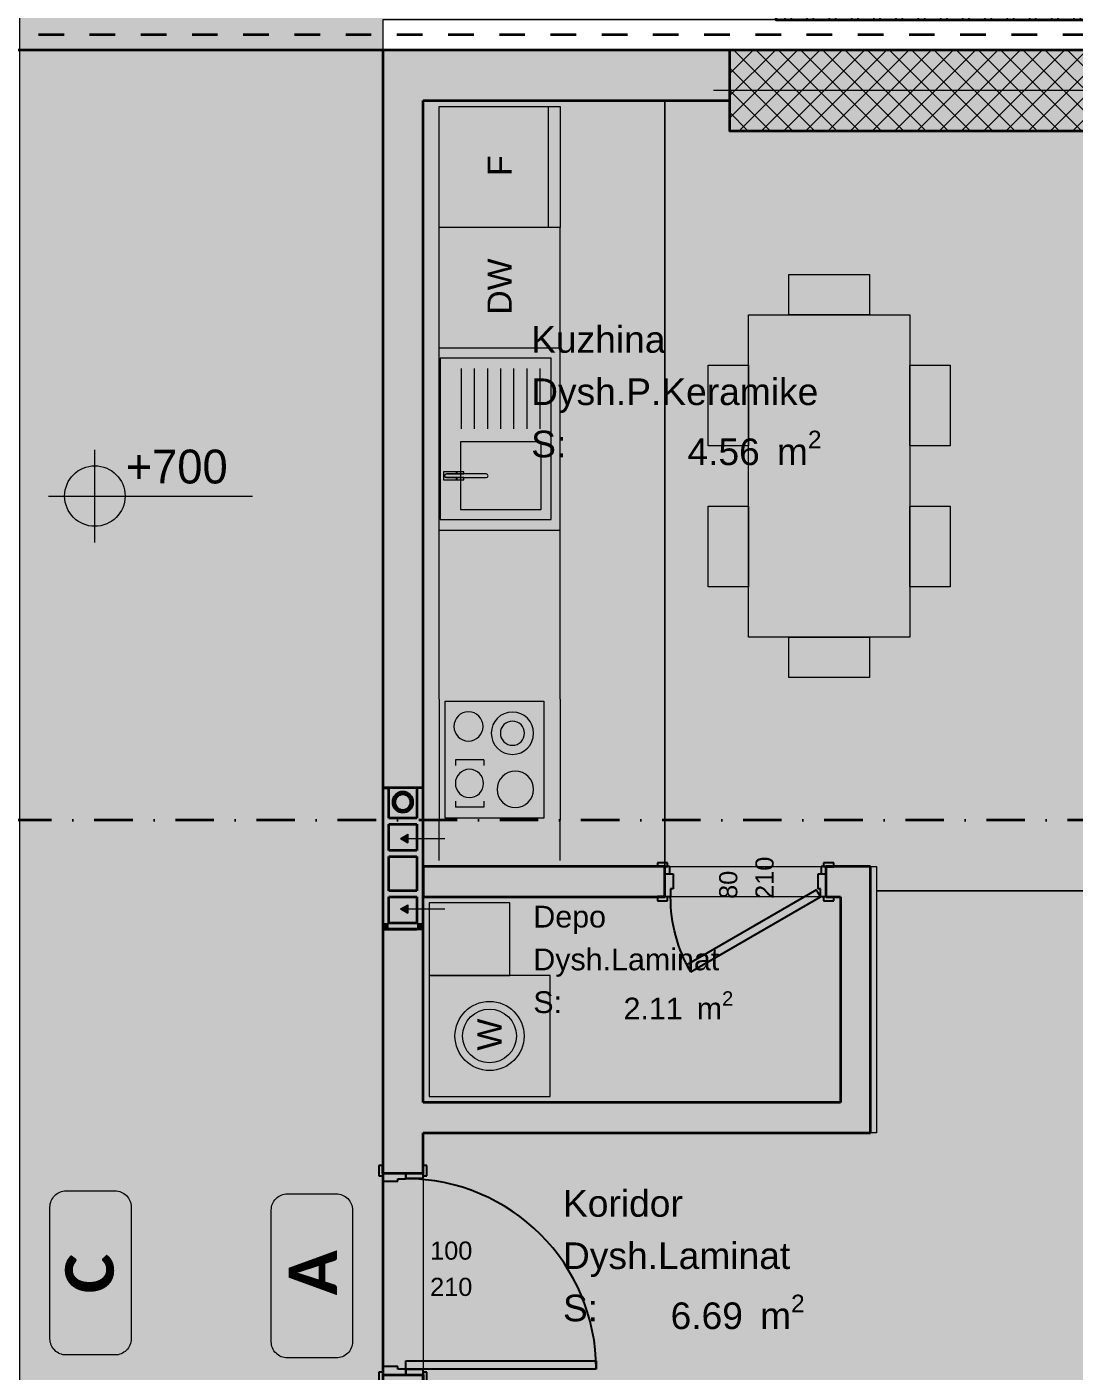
# Model space of a CAD drawing. Header units: millimetres. Extents: x 172821 to 253959, y -36092 to 17885.
# Drawn here: x 209396 to 214590, y -16818 to -10151 of the extents above; entities that cross this region are included whole.
import ezdxf
from ezdxf.enums import TextEntityAlignment as Align

# ---------------------------------------------------------------- set-up
doc = ezdxf.new("R2010")
doc.units = ezdxf.units.MM
doc.header["$MEASUREMENT"] = 0
for name, pattern in [('Dashed', [254, 127, -127]), ('Dot & Dashed', [402.166657, 190.5, -105.833333, 0, -105.833324]), ('Long Dashed', [2700, 1500, -1200])]:
    doc.linetypes.add(name, pattern=pattern)
for name, color, linetype, lineweight in [('2D Drafting - General_Pen_No__6', 5, 'Continuous', 35), ('A - Fill zone_Pen_No__19', 255, 'Continuous', 0), ('A - Fill zone_Pen_No__2', 8, 'Continuous', 15), ('A - Fill zone_Pen_No__22', 8, 'Continuous', 35), ('A - kanalet e ventilimit_Pen_No__22', 8, 'Continuous', 35), ('A - Mobilimi_Pen_No__121', 255, 'Continuous', 0), ('A - Mobilimi_Pen_No__18', 9, 'Continuous', 15), ('A - Muret_Pen_No__22', 8, 'Continuous', 35), ('A - Pllaka meskatit_Pen_No__121', 255, 'Continuous', 0), ('A - Pllaka meskatit_Pen_No__22', 8, 'Continuous', 35), ('A - Sanitaria_Pen_No__18', 9, 'Continuous', 15), ('A - Shtyllat_Pen_No__101', 252, 'Continuous', 13), ('A - Shtyllat_Pen_No__22', 8, 'Continuous', 35), ('Annotation - Text_Pen_No__10', 134, 'Continuous', 18), ('ARCHICAD Doors_Pen_No__42', 8, 'Continuous', 25), ('ARCHICAD Zone Stamps_Pen_No__101', 252, 'Continuous', 13)]:
    doc.layers.add(name, color=color, linetype=linetype, lineweight=lineweight)
for name, color, linetype, lineweight, true_color in [('2D Drafting - General_Pen_No__61', 7, 'Continuous', 20, 0x6a6a6a), ('A - Dimensionimi_Pen_No__156', 7, 'Continuous', 20, 0x54689e), ('A - Fill zone_Pen_No__109', 7, 'Continuous', 13, 0xb4e4dc), ('A - Fill zone_Pen_No__255', 7, 'Continuous', 13, 0xe8e8e8), ('A - kanalet e ventilimit_Pen_No__176', 7, 'Continuous', 15, 0x93a0c6), ('A - kanalet e ventilimit_Pen_No__82', 7, 'Continuous', 20, 0xaaaaaa), ('A - Mobilimi_Pen_No__102', 7, 'Continuous', 13, 0xcccccc), ('A - Muret_Pen_No__82', 7, 'Continuous', 20, 0xaaaaaa), ('ARCHICAD Door Markers_Pen_No__112', 7, 'Continuous', 13, 0xd5aaaa), ('Marker - Section_Pen_No__8', 7, 'Continuous', 35, 0xa80f02), ('Model Unit - Zone_Pen_No__102', 7, 'Continuous', 13, 0xcccccc)]:
    doc.layers.add(name, color=color, linetype=linetype, lineweight=lineweight, true_color=true_color)
for name, color, linetype in [('A - kanalet e ventilimit', 7, 'Continuous'), ('A - Muret', 7, 'Continuous'), ('A - Pllaka meskatit', 7, 'Continuous'), ('A - Shtyllat', 7, 'Continuous'), ('Marker - Section', 7, 'Continuous'), ('Model Unit - Zone', 7, 'Continuous')]:
    doc.layers.add(name, color=color, linetype=linetype)
doc.styles.add('GENERATED_STYLE_1', font='GOTHIC.TTF')
doc.styles.add('GENERATED_STYLE_2', font='arial.ttf')
doc.styles.add('GENERATED_STYLE_5', font='calibri.ttf')
pattern_1 = [(45, (0, 0), (-55.154327, 55.154327), []), (135, (0, 0), (55.154327, 55.154327), [])]

# ---------------------------------------------------------------- blocks, each defined once
blk = doc.blocks.new('Slab_2', base_point=(200111.1, -17336.2))
at = {"layer": 'A - Pllaka meskatit_Pen_No__121', "color": 255, "linetype": 'Continuous', "lineweight": 0, "flags": 128}
blk.add_lwpolyline([(200111.1, -17336.2), (201811.1, -17336.2), (201811.1, -27491.2), (208931.1, -27491.2), (208931.1, -25184.9), (213281.1, -25184.9), (213281.1, -24347.5), (216161.1, -24347.5), (219611.1, -24347.5), (219611.1, -19536.2), (219611.1, -17236.2), (219611.1, -15266.2), (220011.1, -15266.2), (220011.1, -11608.9), (218411.1, -11608.9), (218411.1, -10266.2), (200461.1, -10266.2), (200461.1, -14466.2), (200111.1, -14466.2)], close=True, dxfattribs=at)
blk = doc.blocks.new('Kuzhina_Dysh.P.Keramike_17', base_point=(212594.5, -11968.4))
at = {"layer": 'ARCHICAD Zone Stamps_Pen_No__101', "color": 252, "lineweight": 13, "insert": (212672.6, -12154.1), "char_height": 132, "attachment_point": 1, "style": 'GENERATED_STYLE_2'}
blk.add_mtext('\\A1;{\\pql;\\pt0,6060;\\fArial|b0|i0|c0|p34;4.56\\fArial|b0|i0|c0|p34;\\A1{\\H.66x;\\S^  ;}\\fArial|b0|i0|c0|p34; m\\fArial|b0|i0|c0|p34;\\A1{\\H.66x;\\S2^  ;}}', dxfattribs=at)
at = {"layer": 'ARCHICAD Zone Stamps_Pen_No__101', "color": 252, "lineweight": 13, "style": 'GENERATED_STYLE_2'}
for tag, p in [('ROOM_NAME', (211897.5, -11635.5)), ('DUMMY_849', (213291.5, -11605.4)), ('DUMMY_850', (213291.5, -11864.7)), ('ROOM_NUMBER', (211897.5, -11894.8)), ('measuredAreaCode', (211897.5, -12154.1))]:
    blk.add_attdef(tag, text='', height=132, dxfattribs=at).set_placement(p, align=Align.TOP_LEFT)
blk = doc.blocks.new('Koridor_Dysh.Laminat _19', base_point=(212631.5, -16253.4))
at = {"layer": 'ARCHICAD Zone Stamps_Pen_No__101', "color": 252, "lineweight": 13, "insert": (212589, -16439.2), "char_height": 132, "attachment_point": 1, "style": 'GENERATED_STYLE_2'}
blk.add_mtext('\\A1;{\\pql;\\pt0,6060;\\fArial|b0|i0|c0|p34;6.69\\fArial|b0|i0|c0|p34;\\A1{\\H.66x;\\S^  ;}\\fArial|b0|i0|c0|p34; m\\fArial|b0|i0|c0|p34;\\A1{\\H.66x;\\S2^  ;}}', dxfattribs=at)
at = {"layer": 'ARCHICAD Zone Stamps_Pen_No__101', "color": 252, "lineweight": 13, "style": 'GENERATED_STYLE_2'}
for tag, p in [('ROOM_NAME', (212055.3, -15920.6)), ('DUMMY_849', (213207.8, -15890.4)), ('ROOM_NUMBER', (212055.3, -16179.9)), ('DUMMY_850', (213207.8, -16149.7)), ('measuredAreaCode', (212055.3, -16439.2))]:
    blk.add_attdef(tag, text='', height=132, dxfattribs=at).set_placement(p, align=Align.TOP_LEFT)
blk = doc.blocks.new('Depo_Dysh.Laminat _79', base_point=(212379.7, -14782.5))
at = {"layer": 'ARCHICAD Zone Stamps_Pen_No__101', "color": 252, "lineweight": 13, "insert": (212355.7, -14934.5), "char_height": 108, "attachment_point": 1, "style": 'GENERATED_STYLE_2'}
blk.add_mtext('\\A1;{\\pql;\\pt0,6060;\\fArial|b0|i0|c0|p34;2.11\\fArial|b0|i0|c0|p34;\\A1{\\H.66x;\\S^  ;}\\fArial|b0|i0|c0|p34; m\\fArial|b0|i0|c0|p34;\\A1{\\H.66x;\\S2^  ;}}', dxfattribs=at)
at = {"layer": 'ARCHICAD Zone Stamps_Pen_No__101', "color": 252, "lineweight": 13, "style": 'GENERATED_STYLE_2'}
for tag, p in [('ROOM_NAME', (211908.2, -14510.2)), ('DUMMY_849', (212851.2, -14485.5)), ('ROOM_NUMBER', (211908.2, -14722.3)), ('DUMMY_850', (212851.2, -14697.6)), ('measuredAreaCode', (211908.2, -14934.5))]:
    blk.add_attdef(tag, text='', height=108, dxfattribs=at).set_placement(p, align=Align.TOP_LEFT)
blk = doc.blocks.new('Slab_6', base_point=(200111.1, -17336.2))
at = {"layer": 'A - Pllaka meskatit_Pen_No__22', "color": 8, "linetype": 'Continuous', "lineweight": 35, "flags": 128}
blk.add_lwpolyline([(200111.1, -17336.2), (201811.1, -17336.2), (201811.1, -27491.2), (208931.1, -27491.2), (208931.1, -25184.9), (213281.1, -25184.9), (213281.1, -24347.5), (216161.1, -24347.5), (219611.1, -24347.5), (219611.1, -19536.2), (219611.1, -17236.2), (219611.1, -15266.2), (220011.1, -15266.2), (220011.1, -11608.9), (218411.1, -11608.9), (218411.1, -10266.2), (200461.1, -10266.2), (200461.1, -14466.2), (200111.1, -14466.2)], close=True, dxfattribs=at)
blk = doc.blocks.new('Wall_119', base_point=(211161.1, -10266.2))
at = {"layer": 'A - Muret_Pen_No__82', "linetype": 'Continuous', "lineweight": 0, "true_color": 0xd4d4d4}
for points in [[(211161.1, -10516.2), (211361.1, -10516.2), (211161.1, -10266.2)], [(211161.1, -10266.2), (211361.1, -10516.2), (211361.1, -10266.2)], [(211361.1, -10266.2), (211361.1, -10516.2), (212881.1, -10516.2), (212881.1, -10266.2)]]:
    blk.add_hatch(color=254, dxfattribs=at).paths.add_polyline_path(points)
at = {"layer": 'A - Muret_Pen_No__22', "color": 8, "linetype": 'Continuous', "lineweight": 35, "flags": 128}
for points in [[(211161.1, -10266.2), (211161.1, -10516.2)], [(212881.1, -10266.2), (211161.1, -10266.2)], [(211361.1, -10516.2), (212881.1, -10516.2)]]:
    blk.add_lwpolyline(points, dxfattribs=at)
blk = doc.blocks.new('Wall_125', base_point=(211161.1, -10266.2))
at = {"layer": 'A - Muret_Pen_No__82', "linetype": 'Continuous', "lineweight": 0, "true_color": 0xd4d4d4}
blk.add_hatch(color=254, dxfattribs=at).paths.add_polyline_path([(211161.1, -10516.2), (211161.1, -13925.2), (211361.1, -13925.2), (211361.1, -10516.2)])
at = {"layer": 'A - Muret_Pen_No__22', "color": 8, "linetype": 'Continuous', "lineweight": 35, "flags": 128}
for points in [[(211161.1, -10516.2), (211161.1, -13925.2)], [(211361.1, -13925.2), (211361.1, -10516.2)], [(211361.1, -13925.2), (211161.1, -13925.2)]]:
    blk.add_lwpolyline(points, dxfattribs=at)
blk = doc.blocks.new('Wall_148', base_point=(211161.1, -15486.2))
at = {"layer": 'A - Muret_Pen_No__82', "linetype": 'Continuous', "lineweight": 0, "true_color": 0xd4d4d4}
for points in [[(213431.1, -15486.2), (211361.1, -15486.2), (211361.1, -15636.2), (213431.1, -15636.2)], [(213431.1, -15486.2), (213581.1, -15636.2), (213581.1, -15486.2)], [(213431.1, -15636.2), (213581.1, -15636.2), (213431.1, -15486.2)]]:
    blk.add_hatch(color=254, dxfattribs=at).paths.add_polyline_path(points)
at = {"layer": 'A - Muret_Pen_No__22', "color": 8, "linetype": 'Continuous', "lineweight": 35, "flags": 128}
for points in [[(213431.1, -15486.2), (211361.1, -15486.2)], [(213581.1, -15636.2), (213581.1, -15486.2)], [(211361.1, -15636.2), (213581.1, -15636.2)]]:
    blk.add_lwpolyline(points, dxfattribs=at)
blk = doc.blocks.new('Wall_149', base_point=(213431.1, -15486.2))
at = {"layer": 'A - Muret_Pen_No__82', "linetype": 'Continuous', "lineweight": 0, "true_color": 0xd4d4d4}
for points in [[(213431.1, -14466.2), (213581.1, -14316.2), (213431.1, -14316.2)], [(213431.1, -14466.2), (213581.1, -14466.2), (213581.1, -14316.2)], [(213431.1, -14466.2), (213431.1, -15486.2), (213581.1, -15486.2), (213581.1, -14466.2)]]:
    blk.add_hatch(color=254, dxfattribs=at).paths.add_polyline_path(points)
at = {"layer": 'A - Muret_Pen_No__22', "color": 8, "linetype": 'Continuous', "lineweight": 35, "flags": 128}
for points in [[(213581.1, -14316.2), (213431.1, -14316.2)], [(213581.1, -15486.2), (213581.1, -14316.2)], [(213431.1, -14466.2), (213431.1, -15486.2)]]:
    blk.add_lwpolyline(points, dxfattribs=at)
blk = doc.blocks.new('Door 25_4')
at = {"layer": 'ARCHICAD Doors_Pen_No__42', "color": 8, "linetype": 'Continuous', "lineweight": 25}
for p, q in [((-292.3, 337.4), (-272.3, 372)), ((352, -34.6), (-292.3, 337.4)), ((-272.3, 372), (372, 0)), ((-437, 0), (-437, 19)), ((-437, 19), (-387, 19)), ((-387, 0), (-437, 0)), ((-400, 0), (-437, 0)), ((-400, 0), (-437, 0)), ((-372, 0), (-400, 0)), ((-400, 0), (-400, -115)), ((-400, 0), (-400, -115)), ((-400, 0), (-400, -115)), ((-387, 19), (-387, 0)), ((-372, -40), (-372, 0)), ((372, 0), (352, -34.6)), ((400, 0), (372, 0)), ((372, 0), (372, -40)), ((387, 19), (437, 19)), ((387, 0), (387, 19)), ((437, 0), (387, 0)), ((400, -115), (400, 0)), ((400, 0), (400, -115)), ((400, 0), (400, -115)), ((400, 0), (437, 0)), ((400, 0), (437, 0)), ((437, 19), (437, 0)), ((-360, -40), (-372, -40)), ((-360, -115), (-360, -40)), ((372, -40), (360, -40)), ((360, -40), (360, -115)), ((-400, -150), (-400, -115)), ((-400, -115), (-375, -115)), ((-400, -115), (-360, -115)), ((-400, -115), (-400, -150)), ((-400, -115), (-400, -150)), ((-375, -115), (-375, -150)), ((360, -115), (400, -115)), ((375, -150), (375, -115)), ((375, -115), (400, -115)), ((400, -115), (400, -150)), ((400, -115), (400, -150)), ((400, -115), (400, -150)), ((-437, -169), (-437, -150)), ((-437, -150), (-387, -150)), ((-400, -150), (-437, -150)), ((-400, -150), (-437, -150)), ((-387, -169), (-437, -169)), ((-375, -150), (-400, -150)), ((-387, -150), (-387, -169)), ((400, -150), (375, -150)), ((387, -150), (437, -150)), ((387, -169), (387, -150)), ((437, -169), (387, -169)), ((400, -150), (437, -150)), ((400, -150), (437, -150)), ((437, -150), (437, -169))]:
    blk.add_line(p, q, dxfattribs=at)
blk.add_arc((372, 0), 744, 150, 180, dxfattribs=at)
blk = doc.blocks.new('D Marker 22')
at = {"layer": 'ARCHICAD Door Markers_Pen_No__112', "color": 9, "lineweight": 13, "true_color": 0xd5aaaa, "style": 'GENERATED_STYLE_2'}
for tag, p in [('AC_MarkerText_3', (-165.9, -155.7)), ('AC_MarkerText_2', (14.1, -224))]:
    blk.add_attdef(tag, text='', height=90, rotation=270, dxfattribs=at).set_placement(p, align=Align.BOTTOM_LEFT)
blk = doc.blocks.new('Wall_150', base_point=(213431.1, -14466.2))
at = {"layer": 'A - Muret_Pen_No__82', "linetype": 'Continuous', "lineweight": 0, "true_color": 0xd4d4d4}
for points in [[(211362.1, -14316.2), (211362.1, -14466.2), (212561.1, -14466.2), (212561.1, -14316.2)], [(213361.1, -14316.2), (213361.1, -14466.2), (213431.1, -14466.2), (213431.1, -14316.2)]]:
    blk.add_hatch(color=254, dxfattribs=at).paths.add_polyline_path(points)
at = {"layer": 'A - Muret_Pen_No__22', "color": 8, "linetype": 'Continuous', "lineweight": 35}
for p, q in [((212561.1, -14316.2), (212524.1, -14316.2)), ((212561.1, -14351.2), (212561.1, -14316.2)), ((213361.1, -14316.2), (213398.1, -14316.2)), ((213361.1, -14351.2), (213361.1, -14316.2)), ((212561.1, -14466.2), (212561.1, -14351.2)), ((213361.1, -14466.2), (213361.1, -14351.2)), ((212561.1, -14466.2), (212524.1, -14466.2)), ((213361.1, -14466.2), (213398.1, -14466.2))]:
    blk.add_line(p, q, dxfattribs=at)
at = {"layer": 'A - Muret_Pen_No__22', "color": 8, "linetype": 'Continuous', "lineweight": 35, "flags": 128}
for points in [[(212561.1, -14316.2), (211362.1, -14316.2)], [(211362.1, -14316.2), (211362.1, -14466.2)], [(213431.1, -14316.2), (213361.1, -14316.2)], [(211362.1, -14466.2), (212561.1, -14466.2)], [(213361.1, -14466.2), (213431.1, -14466.2)]]:
    blk.add_lwpolyline(points, dxfattribs=at)
at = {"layer": 'ARCHICAD Door Markers_Pen_No__112', "color": 9, "lineweight": 13, "true_color": 0xd5aaaa}
ref = blk.add_blockref('D Marker 22', (212961.1, -14466.2), dxfattribs=dict(at, rotation=180))
ref.add_attrib('AC_MarkerText_2', '80', dxfattribs={"color": 9, "lineweight": 13, "true_color": 0xd5aaaa, "height": 90, "rotation": 90, "style": 'GENERATED_STYLE_2'}).set_placement((212946.9, -14476.5), align=Align.BOTTOM_LEFT)
ref.add_attrib('AC_MarkerText_3', '210', dxfattribs={"color": 9, "lineweight": 13, "true_color": 0xd5aaaa, "height": 90, "rotation": 90, "style": 'GENERATED_STYLE_2'}).set_placement((213126.9, -14476.5), align=Align.BOTTOM_LEFT)
at = {"layer": 'ARCHICAD Doors_Pen_No__42', "color": 8, "linetype": 'Continuous', "lineweight": 25, "xscale": -1, "zscale": 1000, "rotation": 180}
blk.add_blockref('Door 25_4', (212961.1, -14466.2), dxfattribs=at)
blk = doc.blocks.new('Wall_324', base_point=(211161.1, -14626.2))
at = {"layer": 'A - kanalet e ventilimit_Pen_No__82', "linetype": 'Continuous', "lineweight": 0, "true_color": 0xd4d4d4}
for points in [[(211191.1, -14596.2), (211191.1, -13926.2), (211161.1, -13926.2), (211161.1, -14596.2)], [(211191.1, -14596.2), (211161.1, -14626.2), (211191.1, -14626.2)], [(211161.1, -14596.2), (211161.1, -14626.2), (211191.1, -14596.2)]]:
    blk.add_hatch(color=254, dxfattribs=at).paths.add_polyline_path(points)
at = {"layer": 'A - kanalet e ventilimit_Pen_No__22', "color": 8, "linetype": 'Continuous', "lineweight": 35, "flags": 128}
for points in [[(211161.1, -13926.2), (211191.1, -13926.2)], [(211161.1, -13926.2), (211161.1, -14626.2)], [(211191.1, -14076.2), (211191.1, -13926.2)], [(211191.1, -14236.2), (211191.1, -14106.2)], [(211191.1, -14436.2), (211191.1, -14266.2)], [(211191.1, -14596.2), (211191.1, -14466.2)], [(211161.1, -14626.2), (211191.1, -14626.2)]]:
    blk.add_lwpolyline(points, dxfattribs=at)
blk = doc.blocks.new('Wall_325', base_point=(211161.1, -14076.2))
at = {"layer": 'A - kanalet e ventilimit_Pen_No__82', "linetype": 'Continuous', "lineweight": 0, "true_color": 0xd4d4d4}
blk.add_hatch(color=254, dxfattribs=at).paths.add_polyline_path([(211191.1, -14106.2), (211331.1, -14106.2), (211331.1, -14076.2), (211191.1, -14076.2)])
at = {"layer": 'A - kanalet e ventilimit_Pen_No__22', "color": 8, "linetype": 'Continuous', "lineweight": 35, "flags": 128}
for points in [[(211331.1, -14076.2), (211191.1, -14076.2)], [(211191.1, -14106.2), (211331.1, -14106.2)]]:
    blk.add_lwpolyline(points, dxfattribs=at)
blk = doc.blocks.new('Wall_326', base_point=(211361.1, -13926.2))
at = {"layer": 'A - kanalet e ventilimit_Pen_No__82', "linetype": 'Continuous', "lineweight": 0, "true_color": 0xd4d4d4}
for points in [[(211361.1, -14596.2), (211361.1, -13926.2), (211331.1, -13926.2), (211331.1, -14596.2)], [(211331.1, -14596.2), (211331.1, -14626.2), (211361.1, -14626.2)], [(211331.1, -14596.2), (211361.1, -14626.2), (211361.1, -14596.2)]]:
    blk.add_hatch(color=254, dxfattribs=at).paths.add_polyline_path(points)
at = {"layer": 'A - kanalet e ventilimit_Pen_No__22', "color": 8, "linetype": 'Continuous', "lineweight": 35, "flags": 128}
for points in [[(211331.1, -13926.2), (211331.1, -14076.2)], [(211361.1, -13926.2), (211331.1, -13926.2)], [(211361.1, -14626.2), (211361.1, -13926.2)], [(211331.1, -14106.2), (211331.1, -14236.2)], [(211331.1, -14266.2), (211331.1, -14436.2)], [(211331.1, -14466.2), (211331.1, -14596.2)], [(211361.1, -14626.2), (211331.1, -14626.2)]]:
    blk.add_lwpolyline(points, dxfattribs=at)
blk = doc.blocks.new('Wall_327', base_point=(211361.1, -14466.2))
at = {"layer": 'A - kanalet e ventilimit_Pen_No__82', "linetype": 'Continuous', "lineweight": 0, "true_color": 0xd4d4d4}
blk.add_hatch(color=254, dxfattribs=at).paths.add_polyline_path([(211331.1, -14436.2), (211191.1, -14436.2), (211191.1, -14466.2), (211331.1, -14466.2)])
at = {"layer": 'A - kanalet e ventilimit_Pen_No__22', "color": 8, "linetype": 'Continuous', "lineweight": 35, "flags": 128}
for points in [[(211331.1, -14436.2), (211191.1, -14436.2)], [(211191.1, -14466.2), (211331.1, -14466.2)]]:
    blk.add_lwpolyline(points, dxfattribs=at)
blk = doc.blocks.new('Wall_328', base_point=(211161.1, -14266.2))
at = {"layer": 'A - kanalet e ventilimit_Pen_No__82', "linetype": 'Continuous', "lineweight": 0, "true_color": 0xd4d4d4}
blk.add_hatch(color=254, dxfattribs=at).paths.add_polyline_path([(211191.1, -14266.2), (211331.1, -14266.2), (211331.1, -14236.2), (211191.1, -14236.2)])
at = {"layer": 'A - kanalet e ventilimit_Pen_No__22', "color": 8, "linetype": 'Continuous', "lineweight": 35, "flags": 128}
for points in [[(211331.1, -14236.2), (211191.1, -14236.2)], [(211191.1, -14266.2), (211331.1, -14266.2)]]:
    blk.add_lwpolyline(points, dxfattribs=at)
blk = doc.blocks.new('Wall_329', base_point=(211261.1, -13946.2))
at = {"layer": 'A - kanalet e ventilimit_Pen_No__82', "linetype": 'Continuous', "lineweight": 0, "true_color": 0xd4d4d4}
blk.add_hatch(color=254, dxfattribs=at).paths.add_polyline_path([(211261.1, -13946.2, 1), (211261.1, -14046.2), (211261.1, -14036.2, -1), (211261.1, -13956.2)])
at = {"layer": 'A - kanalet e ventilimit_Pen_No__22', "color": 8, "linetype": 'Continuous', "lineweight": 35}
for radius in [50, 40]:
    blk.add_arc((211261.1, -13996.2), radius, 90, 270, dxfattribs=at)
blk = doc.blocks.new('Wall_330', base_point=(211261.1, -14046.2))
at = {"layer": 'A - kanalet e ventilimit_Pen_No__82', "linetype": 'Continuous', "lineweight": 0, "true_color": 0xd4d4d4}
blk.add_hatch(color=254, dxfattribs=at).paths.add_polyline_path([(211261.1, -14046.2, 1), (211261.1, -13946.2), (211261.1, -13956.2, -1), (211261.1, -14036.2)])
at = {"layer": 'A - kanalet e ventilimit_Pen_No__22', "color": 8, "linetype": 'Continuous', "lineweight": 35}
for radius in [50, 40]:
    blk.add_arc((211261.1, -13996.2), radius, 270, 90, dxfattribs=at)
blk = doc.blocks.new('Wall_331', base_point=(211161.1, -14626.2))
at = {"layer": 'A - kanalet e ventilimit_Pen_No__82', "linetype": 'Continuous', "lineweight": 0, "true_color": 0xd4d4d4}
blk.add_hatch(color=254, dxfattribs=at).paths.add_polyline_path([(211191.1, -14626.2), (211331.1, -14626.2), (211331.1, -14596.2), (211191.1, -14596.2)])
at = {"layer": 'A - kanalet e ventilimit_Pen_No__22', "color": 8, "linetype": 'Continuous', "lineweight": 35, "flags": 128}
for points in [[(211331.1, -14596.2), (211191.1, -14596.2)], [(211191.1, -14626.2), (211331.1, -14626.2)]]:
    blk.add_lwpolyline(points, dxfattribs=at)
blk = doc.blocks.new('Door 25_3')
at = {"layer": 'ARCHICAD Doors_Pen_No__42', "color": 8, "linetype": 'Continuous', "lineweight": 25}
for p, q in [((432, 0), (432, 944)), ((432, 944), (472, 944)), ((472, 944), (472, 0)), ((-487, 104), (-537, 104)), ((-537, 104), (-537, 85)), ((-537, 85), (-487, 85)), ((-500, 85), (-537, 85)), ((-500, 85), (-537, 85)), ((-475, 85), (-500, 85)), ((-500, 85), (-500, 0)), ((-500, 0), (-500, 85)), ((-500, 0), (-500, 85)), ((-487, 85), (-487, 104)), ((-475, 0), (-475, 85)), ((500, 85), (475, 85)), ((475, 85), (475, 0)), ((537, 104), (487, 104)), ((487, 104), (487, 85)), ((487, 85), (537, 85)), ((500, 0), (500, 85)), ((500, 0), (500, 85)), ((500, 0), (500, 85)), ((500, 85), (537, 85)), ((500, 85), (537, 85)), ((537, 85), (537, 104)), ((-500, 0), (-475, 0)), ((-472, 0), (-500, 0)), ((-500, 0), (-500, -115)), ((-500, -115), (-500, 0)), ((-500, -115), (-500, 0)), ((-472, -40), (-472, 0)), ((472, 0), (432, 0)), ((500, 0), (472, 0)), ((472, 0), (472, -40)), ((475, 0), (500, 0)), ((500, -115), (500, 0)), ((500, -115), (500, 0)), ((500, -115), (500, 0)), ((-460, -40), (-472, -40)), ((-460, -115), (-460, -40)), ((472, -40), (460, -40)), ((460, -40), (460, -115)), ((-487, -115), (-537, -115)), ((-537, -115), (-537, -134)), ((-500, -115), (-537, -115)), ((-500, -115), (-537, -115)), ((-500, -115), (-460, -115)), ((-487, -134), (-487, -115)), ((460, -115), (500, -115)), ((537, -115), (487, -115)), ((487, -115), (487, -134)), ((500, -115), (537, -115)), ((500, -115), (537, -115)), ((537, -134), (537, -115)), ((-537, -134), (-487, -134)), ((487, -134), (537, -134))]:
    blk.add_line(p, q, dxfattribs=at)
blk.add_arc((472, 0), 944, 90, 180, dxfattribs=at)
blk = doc.blocks.new('Wall_332', base_point=(211161.1, -14627.2))
at = {"layer": 'A - Muret_Pen_No__82', "linetype": 'Continuous', "lineweight": 0, "true_color": 0xd4d4d4}
for points in [[(211161.1, -14627.2), (211161.1, -15836.2), (211361.1, -15836.2), (211361.1, -14627.2)], [(211161.1, -17436.2), (211361.1, -17436.2), (211361.1, -16836.2), (211161.1, -16836.2)]]:
    blk.add_hatch(color=254, dxfattribs=at).paths.add_polyline_path(points)
at = {"layer": 'A - Muret_Pen_No__22', "color": 8, "linetype": 'Continuous', "lineweight": 35}
for p, q in [((211161.1, -15836.2), (211161.1, -15799.2)), ((211361.1, -15836.2), (211361.1, -15799.2)), ((211161.1, -15836.2), (211276.1, -15836.2)), ((211276.1, -15836.2), (211361.1, -15836.2)), ((211161.1, -16836.2), (211161.1, -16873.2)), ((211161.1, -16836.2), (211276.1, -16836.2)), ((211276.1, -16836.2), (211361.1, -16836.2)), ((211361.1, -16836.2), (211361.1, -16873.2))]:
    blk.add_line(p, q, dxfattribs=at)
at = {"layer": 'A - Muret_Pen_No__22', "color": 8, "linetype": 'Continuous', "lineweight": 35, "flags": 128}
for points in [[(211161.1, -14627.2), (211161.1, -15836.2)], [(211361.1, -14627.2), (211161.1, -14627.2)], [(211361.1, -15486.2), (211361.1, -14627.2)], [(211361.1, -15836.2), (211361.1, -15636.2)], [(211161.1, -16836.2), (211161.1, -17436.2)], [(211361.1, -17036.2), (211361.1, -16836.2)], [(211361.1, -17436.2), (211361.1, -17186.2)]]:
    blk.add_lwpolyline(points, dxfattribs=at)
at = {"layer": 'ARCHICAD Door Markers_Pen_No__112', "color": 9, "lineweight": 13, "true_color": 0xd5aaaa}
ref = blk.add_blockref('D Marker 22', (211361.1, -16336.2), dxfattribs=dict(at, rotation=270))
ref.add_attrib('AC_MarkerText_2', '100', dxfattribs={"color": 9, "lineweight": 13, "true_color": 0xd5aaaa, "height": 90, "rotation": 360, "style": 'GENERATED_STYLE_2'}).set_placement((211396.2, -16292.6), align=Align.BOTTOM_LEFT)
ref.add_attrib('AC_MarkerText_3', '210', dxfattribs={"color": 9, "lineweight": 13, "true_color": 0xd5aaaa, "height": 90, "rotation": 360, "style": 'GENERATED_STYLE_2'}).set_placement((211396.2, -16472.6), align=Align.BOTTOM_LEFT)
at = {"layer": 'ARCHICAD Doors_Pen_No__42', "color": 8, "linetype": 'Continuous', "lineweight": 25, "zscale": 1000, "rotation": 270}
blk.add_blockref('Door 25_3', (211276.1, -16336.2), dxfattribs=at)
blk = doc.blocks.new('Column_5', base_point=(215761.1, -9991.2))
at = {"layer": 'A - Shtyllat_Pen_No__101', "linetype": 'Continuous', "lineweight": 13}
h = blk.add_hatch(dxfattribs=at)
h.set_pattern_fill('Concrete_Block', color=252, style=0, pattern_type=2)
h.set_pattern_definition(pattern_1)
h.paths.add_polyline_path([(213111.1, -9866.2), (213111.1, -10116.2), (218411.1, -10116.2), (218411.1, -9866.2)])
at = {"layer": 'A - Shtyllat_Pen_No__101', "color": 252, "linetype": 'Continuous', "lineweight": 13}
for p, q in [((215761.1, -9911.2), (215761.1, -9786.2)), ((215681.1, -9991.2), (213031.1, -9991.2)), ((215841.1, -9991.2), (218491.1, -9991.2)), ((215761.1, -10071.2), (215761.1, -10196.2))]:
    blk.add_line(p, q, dxfattribs=at)
blk.add_point((215761.1, -9991.2), dxfattribs=at)
at = {"layer": 'A - Shtyllat_Pen_No__22', "color": 8, "linetype": 'Continuous', "lineweight": 35, "flags": 128}
blk.add_lwpolyline([(213111.1, -9866.2), (213111.1, -10116.2), (218411.1, -10116.2), (218411.1, -9866.2)], close=True, dxfattribs=at)
blk = doc.blocks.new('Column_25', base_point=(215646.1, -10466.2))
at = {"layer": 'A - Shtyllat_Pen_No__101', "linetype": 'Continuous', "lineweight": 13}
h = blk.add_hatch(dxfattribs=at)
h.set_pattern_fill('Concrete_Block', color=252, style=0, pattern_type=2)
h.set_pattern_definition(pattern_1)
h.paths.add_polyline_path([(212881.1, -10266.2), (212881.1, -10666.2), (218411.1, -10666.2), (218411.1, -10266.2)])
at = {"layer": 'A - Shtyllat_Pen_No__101', "color": 252, "linetype": 'Continuous', "lineweight": 13}
for p, q in [((215646.1, -10386.2), (215646.1, -10186.2)), ((215566.1, -10466.2), (212801.1, -10466.2)), ((215726.1, -10466.2), (218491.1, -10466.2)), ((215646.1, -10546.2), (215646.1, -10746.2))]:
    blk.add_line(p, q, dxfattribs=at)
blk.add_point((215646.1, -10466.2), dxfattribs=at)
at = {"layer": 'A - Shtyllat_Pen_No__22', "color": 8, "linetype": 'Continuous', "lineweight": 35, "flags": 128}
blk.add_lwpolyline([(212881.1, -10266.2), (212881.1, -10666.2), (218411.1, -10666.2), (218411.1, -10266.2)], close=True, dxfattribs=at)
blk = doc.blocks.new('Washer 25')
at = {"layer": 'A - Sanitaria_Pen_No__18', "color": 9, "linetype": 'Continuous', "lineweight": 15, "flags": 128}
blk.add_lwpolyline([(-300, 0), (-300, -600), (300, -600), (300, 0)], close=True, dxfattribs=at)
at = {"layer": 'A - Sanitaria_Pen_No__18', "color": 9, "linetype": 'Continuous', "lineweight": 15}
for radius in [171.4, 133.3]:
    blk.add_circle((0, -300), radius, dxfattribs=at)
at = {"layer": 'A - Sanitaria_Pen_No__18', "color": 9, "linetype": 'Continuous', "lineweight": 15, "style": 'GENERATED_STYLE_2'}
blk.add_attdef('stDisplayText', text='', height=120, dxfattribs=at).set_placement((0, -293.1), align=Align.MIDDLE_CENTER)
blk = doc.blocks.new('Cupboard 25_5')
at = {"layer": 'A - Mobilimi_Pen_No__18', "color": 9, "linetype": 'Continuous', "lineweight": 15, "flags": 128}
blk.add_lwpolyline([(0, 0), (360, 0), (360, 400), (0, 400)], close=True, dxfattribs=at)
blk = doc.blocks.new('Cooktop + Oven Built-in 25')
at = {"layer": 'A - Sanitaria_Pen_No__18', "color": 9, "linetype": 'Continuous', "lineweight": 15}
for p, q in [((0, 600), (600, 600)), ((300, 378.5), (300, 518.8)), ((300, 518.8), (329, 518.8)), ((505.3, 518.8), (534.3, 518.8)), ((534.3, 378.5), (534.3, 518.8)), ((300, 378.5), (329, 378.5)), ((505.3, 378.5), (534.3, 378.5)), ((0, 0), (600, 0))]:
    blk.add_line(p, q, dxfattribs=at)
at = {"layer": 'A - Sanitaria_Pen_No__18', "color": 9, "linetype": 'Continuous', "lineweight": 15, "flags": 128}
blk.add_lwpolyline([(10, 80), (590, 80), (590, 570), (10, 570)], close=True, dxfattribs=at)
at = {"layer": 'A - Sanitaria_Pen_No__18', "color": 9, "linetype": 'Continuous', "lineweight": 15}
for centre, radius in [((134.7, 454.4), 72.5), ((417.2, 449.5), 70), ((168.3, 236.3), 105), ((168.3, 236.3), 60), ((446.7, 222.1), 90)]:
    blk.add_circle(centre, radius, dxfattribs=at)
blk = doc.blocks.new('Dishwasher Built-in 25')
at = {"layer": 'A - Sanitaria_Pen_No__18', "color": 9, "linetype": 'Continuous', "lineweight": 15}
for p, q in [((0, 600), (600, 600)), ((0, 0), (600, 0))]:
    blk.add_line(p, q, dxfattribs=at)
at = {"layer": 'A - Sanitaria_Pen_No__18', "color": 9, "linetype": 'Continuous', "lineweight": 15, "style": 'GENERATED_STYLE_2'}
blk.add_attdef('txt', text='', height=120, rotation=180, dxfattribs=at).set_placement((300, 306.9), align=Align.MIDDLE_CENTER)
blk = doc.blocks.new('Countertop 25')
at = {"layer": 'A - Sanitaria_Pen_No__18', "color": 9, "linetype": 'Continuous', "lineweight": 15}
for p, q in [((0, 0), (905.2, 0)), ((0, 0), (0, -600)), ((905.2, 0), (905.2, -600)), ((852.6, -5.9), (52.6, -5.9)), ((52.6, -5.9), (52.6, -555.9)), ((852.6, -555.9), (852.6, -5.9)), ((437.6, -105.9), (102.6, -105.9)), ((102.6, -105.9), (102.6, -505.9)), ((437.6, -505.9), (437.6, -105.9)), ((502.6, -110.9), (802.6, -110.9)), ((502.6, -175.9), (802.6, -175.9)), ((502.6, -240.9), (802.6, -240.9)), ((502.6, -305.9), (802.6, -305.9)), ((502.6, -370.9), (802.6, -370.9)), ((502.6, -435.9), (802.6, -435.9)), ((102.6, -505.9), (437.6, -505.9)), ((502.6, -500.9), (802.6, -500.9)), ((0, -600), (905.2, -600)), ((52.6, -555.9), (852.6, -555.9))]:
    blk.add_line(p, q, dxfattribs=at)
at = {"layer": 'A - Sanitaria_Pen_No__18', "color": 9, "linetype": 'Continuous', "lineweight": 15, "flags": 128}
for points in [[(250.1, -86.9), (261.1, -86.9), (261.1, -35.9, -1), (279.1, -35.9), (279.1, -86.9), (290.1, -86.9), (290.1, -21.9), (250.1, -21.9)], [(261.1, -233.8, 1), (279.1, -233.8), (279.1, -35.9, 1), (261.1, -35.9)]]:
    blk.add_lwpolyline(points, format="xyb", close=True, dxfattribs=at)
for points in [[(250.4, -122.9), (261.1, -122.9), (261.1, -87.9), (250.4, -87.9)], [(289.8, -122.9), (289.8, -87.9), (279.1, -87.9), (279.1, -122.9)]]:
    blk.add_lwpolyline(points, close=True, dxfattribs=at)
blk = doc.blocks.new('Refrigerator 25')
at = {"layer": 'A - Sanitaria_Pen_No__18', "color": 9, "linetype": 'Continuous', "lineweight": 15}
blk.add_line((0, 60), (600, 60), dxfattribs=at)
at = {"layer": 'A - Sanitaria_Pen_No__18', "color": 9, "linetype": 'Continuous', "lineweight": 15, "flags": 128}
blk.add_lwpolyline([(0, 0), (600, 0), (600, 600), (0, 600)], close=True, dxfattribs=at)
at = {"layer": 'A - Sanitaria_Pen_No__18', "color": 9, "linetype": 'Continuous', "lineweight": 15, "style": 'GENERATED_STYLE_2'}
blk.add_attdef('txt', text='', height=120, rotation=180, dxfattribs=at).set_placement((300, 306.9), align=Align.MIDDLE_CENTER)
blk = doc.blocks.new('Cabinet Base MultiDrawer 24_7')
at = {"layer": 'A - Sanitaria_Pen_No__18', "color": 9, "linetype": 'Continuous', "lineweight": 15}
for p, q in [((0, 600), (200, 600)), ((0, 0), (200, 0))]:
    blk.add_line(p, q, dxfattribs=at)
blk = doc.blocks.new('Cabinet Base MultiDrawer 24_8')
at = {"layer": 'A - Sanitaria_Pen_No__18', "color": 9, "linetype": 'Continuous', "lineweight": 15}
for p, q in [((0, 600), (838.7, 600)), ((0, 0), (838.7, 0))]:
    blk.add_line(p, q, dxfattribs=at)
blk = doc.blocks.new('Dining Table 01 25_5')
at = {"layer": 'A - Mobilimi_Pen_No__18', "color": 9, "linetype": 'Continuous', "lineweight": 15}
for p, q in [((1600, 800), (0, 800)), ((0, 800), (0, 0)), ((1600, 0), (1600, 800)), ((0, 0), (1600, 0))]:
    blk.add_line(p, q, dxfattribs=at)
at = {"layer": 'A - Mobilimi_Pen_No__18', "color": 9, "linetype": 'Continuous', "lineweight": 15, "flags": 128}
blk.add_lwpolyline([(0, 0), (1600, 0), (1600, 800), (0, 800)], close=True, dxfattribs=at)
blk = doc.blocks.new('Polyline_20', base_point=(211249.2, -14176.9))
at = {"layer": 'A - kanalet e ventilimit_Pen_No__176', "linetype": 'Continuous', "lineweight": 15, "true_color": 0x93a0c6}
blk.add_hatch(color=253, dxfattribs=at).paths.add_polyline_path([(211249.2, -14176.9), (211285.6, -14197.9), (211285.6, -14155.9)])
at = {"layer": 'A - kanalet e ventilimit_Pen_No__176', "color": 253, "linetype": 'Continuous', "lineweight": 15, "true_color": 0x93a0c6}
for p, q in [((211249.2, -14176.9), (211285.6, -14155.9)), ((211249.2, -14176.9), (211285.6, -14197.9)), ((211285.6, -14155.9), (211285.6, -14197.9))]:
    blk.add_line(p, q, dxfattribs=at)
at = {"layer": 'A - kanalet e ventilimit_Pen_No__176', "color": 253, "linetype": 'Long Dashed', "lineweight": 15, "true_color": 0x93a0c6, "flags": 128}
blk.add_lwpolyline([(211285.6, -14176.9), (211469.4, -14176.9)], dxfattribs=at)
blk = doc.blocks.new('Polyline_21', base_point=(211249.2, -14526.1))
at = {"layer": 'A - kanalet e ventilimit_Pen_No__176', "linetype": 'Continuous', "lineweight": 15, "true_color": 0x93a0c6}
blk.add_hatch(color=253, dxfattribs=at).paths.add_polyline_path([(211249.2, -14526.1), (211285.6, -14547.1), (211285.6, -14505.1)])
at = {"layer": 'A - kanalet e ventilimit_Pen_No__176', "color": 253, "linetype": 'Continuous', "lineweight": 15, "true_color": 0x93a0c6}
for p, q in [((211249.2, -14526.1), (211285.6, -14505.1)), ((211249.2, -14526.1), (211285.6, -14547.1)), ((211285.6, -14505.1), (211285.6, -14547.1))]:
    blk.add_line(p, q, dxfattribs=at)
at = {"layer": 'A - kanalet e ventilimit_Pen_No__176', "color": 253, "linetype": 'Long Dashed', "lineweight": 15, "true_color": 0x93a0c6, "flags": 128}
blk.add_lwpolyline([(211285.6, -14526.1), (211469.4, -14526.1)], dxfattribs=at)
blk = doc.blocks.new('Cutting Plane_3', base_point=(234237.4, -14086.2))
at = {"layer": 'Marker - Section_Pen_No__8', "color": 14, "linetype": 'Dot & Dashed', "lineweight": 35, "true_color": 0xa80f02}
blk.add_line((234057.4, -14086.2), (185477.9, -14086.2), dxfattribs=at)

msp = doc.modelspace()

# ---------------------------------------------------------------- hatches: boundary and pattern name
at = {"layer": 'A - Fill zone_Pen_No__109', "linetype": 'Continuous', "lineweight": 0, "true_color": 0xc6eae4}
for points in [[(209591.1, -16738.4, -0.414214), (209511.1, -16658.4), (209511.1, -16004.5, -0.414214), (209591.1, -15924.5), (209833.5, -15924.5, -0.414214), (209913.5, -16004.5), (209913.5, -16658.4, -0.414214), (209833.5, -16738.4)], [(210688.7, -16753.1, -0.414214), (210608.6, -16673), (210608.6, -16019.1, -0.414214), (210688.7, -15939.1), (210931, -15939.1, -0.414214), (211011.1, -16019.1), (211011.1, -16673, -0.414214), (210931, -16753.1)]]:
    msp.add_hatch(color=254, dxfattribs=at).paths.add_polyline_path(points)
at = {"layer": 'A - Fill zone_Pen_No__19', "linetype": 'Continuous', "lineweight": 0, "true_color": 0x3f3f3f}
msp.add_hatch(color=250, dxfattribs=at).paths.add_polyline_path([(202311.1, -2816.2), (202311.1, -1016.2), (223211.1, -1016.2), (223211.1, -2816.2), (216536.1, -2816.2), (216536.1, -6741.2), (218286.1, -6741.2), (218286.1, -8866.2), (218411.1, -8866.2), (218411.1, -10116.2), (213111.1, -10116.2), (211161.1, -10116.2), (211161.1, -17436.2), (209361.1, -17436.2), (209361.1, -2816.2)])
at = {"layer": 'A - Fill zone_Pen_No__255', "linetype": 'Continuous', "lineweight": 0, "true_color": 0xf9f9f9}
msp.add_hatch(color=7, dxfattribs=at).paths.add_polyline_path([(211211.1, -19091.2), (216211.1, -19091.2), (216211.1, -24347.5), (219611.1, -24347.5), (219611.1, -15266.2), (220011.1, -15266.2), (220011.1, -11608.9), (218411.1, -11608.9), (218411.1, -10266.2), (211161.1, -10266.2), (211161.1, -17436.2), (211211.1, -17436.2)])
at = {"layer": 'A - Mobilimi_Pen_No__121', "linetype": 'Continuous', "lineweight": 0, "true_color": 0xffffff}
for points in [[(213175.1, -11378.9), (213575.1, -11378.9), (213575.1, -11578.9), (213175.1, -11578.9)], [(212975.1, -11828.9), (212975.1, -12228.9), (212775.1, -12228.9), (212775.1, -11828.9)], [(213975.1, -11828.9), (213975.1, -12228.9), (213775.1, -12228.9), (213775.1, -11828.9)], [(212975.1, -12528.9), (212975.1, -12928.9), (212775.1, -12928.9), (212775.1, -12528.9)], [(213975.1, -12528.9), (213975.1, -12928.9), (213775.1, -12928.9), (213775.1, -12528.9)], [(213175.1, -13178.9), (213575.1, -13178.9), (213575.1, -13378.9), (213175.1, -13378.9)]]:
    msp.add_hatch(color=7, dxfattribs=at).paths.add_polyline_path(points)

# ---------------------------------------------------------------- linework, layer by layer
at = {"layer": '2D Drafting - General_Pen_No__6', "color": 5, "linetype": 'Dashed', "lineweight": 35}
msp.add_lwpolyline([(236250.7, -10191.2), (187658.8, -10191.2)], dxfattribs=at)
at = {"layer": '2D Drafting - General_Pen_No__61', "color": 251, "linetype": 'Dashed', "lineweight": 20, "true_color": 0x6a6a6a, "flags": 128}
msp.add_lwpolyline([(212561.1, -14316.2), (212561.1, -10516.2)], dxfattribs=at)
at = {"layer": 'A - Dimensionimi_Pen_No__156', "color": 165, "linetype": 'Continuous', "lineweight": 20, "true_color": 0x54689e}
for points in [[(209733.8, -12708.2), (209733.8, -12248.2)], [(209503.8, -12478.2), (210515.6, -12478.2)]]:
    msp.add_lwpolyline(points, dxfattribs=at)
msp.add_circle((209733.8, -12478.2), 150, dxfattribs=at)
at = {"layer": 'A - Fill zone_Pen_No__2', "color": 8, "linetype": 'Continuous', "lineweight": 15, "flags": 128}
msp.add_lwpolyline([(202311.1, -2816.2), (202311.1, -1016.2), (223211.1, -1016.2), (223211.1, -2816.2), (216536.1, -2816.2), (216536.1, -6741.2), (218286.1, -6741.2), (218286.1, -8866.2), (218411.1, -8866.2), (218411.1, -10116.2), (213111.1, -10116.2), (211161.1, -10116.2), (211161.1, -17436.2), (209361.1, -17436.2), (209361.1, -2816.2)], close=True, dxfattribs=at)
for points in [[(209591.1, -16738.4, -0.414214), (209511.1, -16658.4), (209511.1, -16004.5, -0.414214), (209591.1, -15924.5), (209833.5, -15924.5, -0.414214), (209913.5, -16004.5), (209913.5, -16658.4, -0.414214), (209833.5, -16738.4)], [(210688.7, -16753.1, -0.414214), (210608.6, -16673), (210608.6, -16019.1, -0.414214), (210688.7, -15939.1), (210931, -15939.1, -0.414214), (211011.1, -16019.1), (211011.1, -16673, -0.414214), (210931, -16753.1)]]:
    msp.add_lwpolyline(points, format="xyb", close=True, dxfattribs=at)
at = {"layer": 'A - Fill zone_Pen_No__22', "color": 8, "linetype": 'Continuous', "lineweight": 35, "flags": 128}
msp.add_lwpolyline([(211211.1, -19091.2), (216211.1, -19091.2), (216211.1, -24347.5), (219611.1, -24347.5), (219611.1, -15266.2), (220011.1, -15266.2), (220011.1, -11608.9), (218411.1, -11608.9), (218411.1, -10266.2), (211161.1, -10266.2), (211161.1, -17436.2), (211211.1, -17436.2)], close=True, dxfattribs=at)
at = {"layer": 'A - Mobilimi_Pen_No__102', "color": 254, "linetype": 'Continuous', "lineweight": 13, "true_color": 0xcccccc, "flags": 128}
for points in [[(213175.1, -11378.9), (213575.1, -11378.9), (213575.1, -11578.9), (213175.1, -11578.9)], [(212975.1, -11828.9), (212975.1, -12228.9), (212775.1, -12228.9), (212775.1, -11828.9)], [(213975.1, -11828.9), (213975.1, -12228.9), (213775.1, -12228.9), (213775.1, -11828.9)], [(212975.1, -12528.9), (212975.1, -12928.9), (212775.1, -12928.9), (212775.1, -12528.9)], [(213975.1, -12528.9), (213975.1, -12928.9), (213775.1, -12928.9), (213775.1, -12528.9)], [(213175.1, -13178.9), (213575.1, -13178.9), (213575.1, -13378.9), (213175.1, -13378.9)]]:
    msp.add_lwpolyline(points, close=True, dxfattribs=at)
at = {"layer": 'A - Mobilimi_Pen_No__18', "color": 9, "linetype": 'Continuous', "lineweight": 15}
for points in [[(213175.1, -11578.9), (213175.1, -11378.9), (213575.1, -11378.9), (213575.1, -11578.9)], [(213775.1, -13178.9), (212975.1, -13178.9), (212975.1, -11578.9), (213775.1, -11578.9)], [(212975.1, -12228.9), (212775.1, -12228.9), (212775.1, -11828.9), (212975.1, -11828.9)], [(213975.1, -12228.9), (213775.1, -12228.9), (213775.1, -11828.9), (213975.1, -11828.9)], [(212975.1, -12928.9), (212775.1, -12928.9), (212775.1, -12528.9), (212975.1, -12528.9)], [(213975.1, -12928.9), (213775.1, -12928.9), (213775.1, -12528.9), (213975.1, -12528.9)], [(213175.1, -13378.9), (213175.1, -13178.9), (213575.1, -13178.9), (213575.1, -13378.9)]]:
    msp.add_lwpolyline(points, close=True, dxfattribs=at)
at = {"layer": 'Model Unit - Zone_Pen_No__102', "color": 254, "linetype": 'Continuous', "lineweight": 13, "true_color": 0xcccccc, "flags": 128}
for points in [[(211361.1, -10516.2), (211361.1, -14316.2), (212561.1, -14316.2), (212561.1, -10516.2)], [(212561.1, -10516.2), (212561.1, -14316.2), (213611.1, -14316.2), (213611.1, -14436.2), (218161.1, -14436.2), (218161.1, -10666.2), (212881.1, -10666.2), (212881.1, -10516.2)], [(211361.1, -15636.2), (211361.1, -17036.2), (215361.1, -17036.2), (215361.1, -16176), (214781.1, -16176), (214781.1, -14436.2), (213611.1, -14436.2), (213611.1, -15636.2)], [(211361.1, -14466.2), (211361.1, -15486.2), (213431.1, -15486.2), (213431.1, -14466.2)]]:
    msp.add_lwpolyline(points, close=True, dxfattribs=at)

# ---------------------------------------------------------------- block references
at = {"layer": 'A - kanalet e ventilimit', "color": 8, "lineweight": 35}
for name, p in [('Wall_324', (211161.1, -14626.2)), ('Wall_326', (211361.1, -13926.2)), ('Wall_329', (211261.1, -13946.2)), ('Wall_330', (211261.1, -14046.2)), ('Wall_325', (211161.1, -14076.2)), ('Wall_328', (211161.1, -14266.2)), ('Wall_327', (211361.1, -14466.2)), ('Wall_331', (211161.1, -14626.2))]:
    msp.add_blockref(name, p, dxfattribs=at)
at = {"layer": 'A - kanalet e ventilimit', "color": 253, "linetype": 'Long Dashed', "lineweight": 15, "true_color": 0x93a0c6}
for name, p in [('Polyline_20', (211249.2, -14176.9)), ('Polyline_21', (211249.2, -14526.1))]:
    msp.add_blockref(name, p, dxfattribs=at)
at = {"layer": 'A - Mobilimi_Pen_No__18', "color": 9, "linetype": 'Continuous', "lineweight": 15, "xscale": -1, "zscale": 1000, "rotation": 270}
msp.add_blockref('Dining Table 01 25_5', (212975.1, -13178.9), dxfattribs=at)
at = {"layer": 'A - Mobilimi_Pen_No__18', "color": 9, "linetype": 'Continuous', "lineweight": 15, "zscale": 1000, "rotation": 89.99999999999999}
msp.add_blockref('Cupboard 25_5', (211791.1, -14856.2), dxfattribs=at)
at = {"layer": 'A - Muret', "color": 8, "lineweight": 35}
for name, p in [('Wall_119', (211161.1, -10266.2)), ('Wall_125', (211161.1, -10266.2)), ('Wall_150', (213431.1, -14466.2)), ('Wall_149', (213431.1, -15486.2)), ('Wall_332', (211161.1, -14627.2)), ('Wall_148', (211161.1, -15486.2))]:
    msp.add_blockref(name, p, dxfattribs=at)
at = {"layer": 'A - Pllaka meskatit', "color": 255, "linetype": 'Continuous', "lineweight": 0}
msp.add_blockref('Slab_2', (200111.1, -17336.2), dxfattribs=at)
at = {"layer": 'A - Pllaka meskatit', "color": 8, "linetype": 'Continuous', "lineweight": 35}
msp.add_blockref('Slab_6', (200111.1, -17336.2), dxfattribs=at)
at = {"layer": 'A - Sanitaria_Pen_No__18', "color": 9, "linetype": 'Continuous', "lineweight": 15}
ref = msp.add_blockref('Refrigerator 25', (212041.1, -10546.2), dxfattribs=dict(at, xscale=-1, zscale=1000, rotation=90))
ref.add_attrib('txt', 'F', dxfattribs={"color": 9, "linetype": 'Continuous', "lineweight": 15, "height": 120, "rotation": 90, "style": 'GENERATED_STYLE_2'}).set_placement((211741.1, -10839.3), align=Align.MIDDLE_CENTER)
ref = msp.add_blockref('Dishwasher Built-in 25', (212041.1, -11746.2), dxfattribs=dict(at, zscale=1000, rotation=90))
ref.add_attrib('txt', 'DW', dxfattribs={"color": 9, "linetype": 'Continuous', "lineweight": 15, "height": 120, "rotation": 90, "style": 'GENERATED_STYLE_2'}).set_placement((211741.1, -11439.3), align=Align.MIDDLE_CENTER)
at = {"layer": 'A - Sanitaria_Pen_No__18', "color": 9, "linetype": 'Continuous', "lineweight": 15, "zscale": 1000, "rotation": 90}
for name, p in [('Countertop 25', (211441.1, -12647.5)), ('Cabinet Base MultiDrawer 24_8', (212041.1, -13486.2)), ('Cabinet Base MultiDrawer 24_7', (212041.1, -14286.2))]:
    msp.add_blockref(name, p, dxfattribs=at)
at = {"layer": 'A - Sanitaria_Pen_No__18', "color": 9, "linetype": 'Continuous', "lineweight": 15, "xscale": -1, "zscale": 1000, "rotation": 90}
msp.add_blockref('Cooktop + Oven Built-in 25', (212041.1, -13486.2), dxfattribs=at)
at = {"layer": 'A - Sanitaria_Pen_No__18', "color": 9, "linetype": 'Continuous', "lineweight": 15}
ref = msp.add_blockref('Washer 25', (211391.1, -15156.2), dxfattribs=dict(at, zscale=1000, rotation=90))
ref.add_attrib('stDisplayText', 'W', dxfattribs={"color": 9, "linetype": 'Continuous', "lineweight": 15, "height": 120, "rotation": 90, "style": 'GENERATED_STYLE_2'}).set_placement((211691.1, -15149.3), align=Align.MIDDLE_CENTER)
at = {"layer": 'A - Shtyllat', "color": 8, "lineweight": 35}
for name, p in [('Column_5', (215761.1, -9991.2)), ('Column_25', (215646.1, -10466.2))]:
    msp.add_blockref(name, p, dxfattribs=at)
at = {"layer": 'Marker - Section', "color": 14, "lineweight": 35, "true_color": 0xa80f02}
msp.add_blockref('Cutting Plane_3', (234237.4, -14086.2), dxfattribs=at)
at = {"layer": 'Model Unit - Zone', "color": 252, "linetype": 'Continuous', "lineweight": 13}
for name, p, values in [('Kuzhina_Dysh.P.Keramike_17', (212594.5, -11968.4), {'ROOM_NAME': 'Kuzhina', 'ROOM_NUMBER': 'Dysh.P.Keramike', 'measuredAreaCode': 'S: '}), ('Depo_Dysh.Laminat _79', (212379.7, -14782.5), {'ROOM_NAME': 'Depo', 'ROOM_NUMBER': 'Dysh.Laminat ', 'measuredAreaCode': 'S: '}), ('Koridor_Dysh.Laminat _19', (212631.5, -16253.4), {'ROOM_NAME': 'Koridor', 'ROOM_NUMBER': 'Dysh.Laminat ', 'measuredAreaCode': 'S: '})]:
    msp.add_blockref(name, p, dxfattribs=at).add_auto_attribs(values)

# ---------------------------------------------------------------- texts
at = {"layer": 'A - Dimensionimi_Pen_No__156', "color": 165, "linetype": 'Continuous', "lineweight": 20, "true_color": 0x54689e, "insert": (210139.4, -12418.2), "char_height": 168, "attachment_point": 8, "style": 'GENERATED_STYLE_1'}
msp.add_mtext('\\A1;{\\pqc;\\fCentury Gothic|b0|i0|c0|p34;+\\fCentury Gothic|b0|i0|c0|p34;700}', dxfattribs=at)
at = {"layer": 'Annotation - Text_Pen_No__10', "color": 134, "linetype": 'Continuous', "lineweight": 18, "char_height": 240, "attachment_point": 2, "rotation": 90, "style": 'GENERATED_STYLE_5'}
for s, insert in [('\\A1;{\\pqc;\\fCalibri|b1|i0|c0|p34;C}', (209587, -16334.5)), ('\\A1;{\\pqc;\\fCalibri|b1|i0|c0|p34;A}', (210694.9, -16330.6))]:
    msp.add_mtext(s, dxfattribs=dict(at, insert=insert))

doc.saveas('drawing.dxf')
